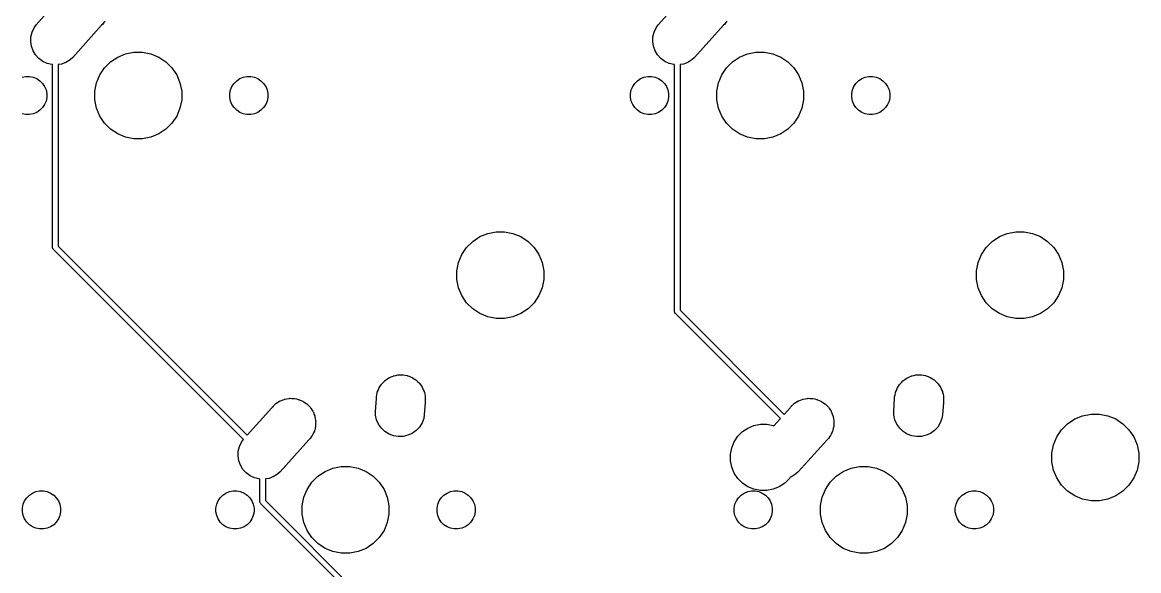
# Model space of a CAD drawing. Extents: x -662 to -203, y -195 to -58.
# Drawn here: x -254.3 to -203, y -110 to -84.8 of the extents above; entities that cross this region are included whole.
import ezdxf

# ---------------------------------------------------------------- set-up
doc = ezdxf.new("R2010")
doc.units = 0
doc.layers.add('BLACK', color=7, linetype='CONTINUOUS')

msp = doc.modelspace()

# ---------------------------------------------------------------- linework, layer by layer
at = {"layer": 'BLACK', "linetype": 'CONTINUOUS'}
for p, q in [((-225.125, -84.9005), (-223.831, -83.459)), ((-253.7, -84.9005), (-252.952, -84.0677)), ((-253.892, -85.2352), (-253.798, -85.0344)), ((-253.798, -85.0344), (-253.7, -84.9005)), ((-250.698, -84.9246), (-252.025, -86.4032)), ((-250.641, -84.8678), (-250.698, -84.9246)), ((-250.594, -84.7964), (-250.641, -84.8678)), ((-250.543, -84.727), (-250.594, -84.7964)), ((-225.317, -85.2352), (-225.223, -85.0344)), ((-225.223, -85.0344), (-225.125, -84.9005)), ((-222.123, -84.9246), (-223.45, -86.4032)), ((-222.066, -84.8678), (-222.123, -84.9246)), ((-222.019, -84.7964), (-222.066, -84.8678)), ((-221.968, -84.727), (-222.019, -84.7964)), ((-253.954, -85.6718), (-253.944, -85.4504)), ((-253.944, -85.4504), (-253.892, -85.2352)), ((-225.379, -85.6718), (-225.369, -85.4504)), ((-225.369, -85.4504), (-225.317, -85.2352)), ((-253.92, -85.8909), (-253.954, -85.6718)), ((-253.845, -86.0991), (-253.92, -85.8909)), ((-253.73, -86.2886), (-253.845, -86.0991)), ((-249.597, -86.2334), (-249.212, -86.1568)), ((-249.212, -86.1568), (-248.819, -86.1568)), ((-248.819, -86.1568), (-248.434, -86.2334)), ((-225.345, -85.8909), (-225.379, -85.6718)), ((-225.27, -86.0991), (-225.345, -85.8909)), ((-225.155, -86.2886), (-225.27, -86.0991)), ((-221.022, -86.2334), (-220.637, -86.1568)), ((-220.637, -86.1568), (-220.244, -86.1568)), ((-220.244, -86.1568), (-219.859, -86.2334)), ((-253.58, -86.4521), (-253.73, -86.2886)), ((-253.402, -86.5832), (-253.58, -86.4521)), ((-253.201, -86.677), (-253.402, -86.5832)), ((-252.986, -86.7297), (-253.201, -86.677)), ((-252.337, -86.6302), (-252.545, -86.7059)), ((-252.147, -86.5153), (-252.337, -86.6302)), ((-252.025, -86.4032), (-252.147, -86.5153)), ((-250.564, -86.8797), (-250.286, -86.6019)), ((-250.286, -86.6019), (-249.96, -86.3837)), ((-249.96, -86.3837), (-249.597, -86.2334)), ((-248.434, -86.2334), (-248.071, -86.3837)), ((-248.071, -86.3837), (-247.744, -86.6019)), ((-247.744, -86.6019), (-247.466, -86.8797)), ((-225.005, -86.4521), (-225.155, -86.2886)), ((-224.827, -86.5832), (-225.005, -86.4521)), ((-224.626, -86.677), (-224.827, -86.5832)), ((-224.411, -86.7297), (-224.626, -86.677)), ((-223.762, -86.6302), (-223.97, -86.7059)), ((-223.572, -86.5153), (-223.762, -86.6302)), ((-223.45, -86.4032), (-223.572, -86.5153)), ((-221.989, -86.8797), (-221.711, -86.6019)), ((-221.711, -86.6019), (-221.385, -86.3837)), ((-221.385, -86.3837), (-221.022, -86.2334)), ((-219.859, -86.2334), (-219.496, -86.3837)), ((-219.496, -86.3837), (-219.169, -86.6019)), ((-219.169, -86.6019), (-218.891, -86.8797)), ((-252.952, -86.7312), (-252.986, -86.7297)), ((-252.952, -95.1295), (-252.952, -86.7312)), ((-252.545, -86.7059), (-252.698, -86.7294)), ((-252.698, -86.7294), (-252.698, -95.0831)), ((-250.782, -87.2062), (-250.564, -86.8797)), ((-247.466, -86.8797), (-247.248, -87.2062)), ((-224.377, -86.7312), (-224.411, -86.7297)), ((-224.377, -98.0732), (-224.377, -86.7312)), ((-223.97, -86.7059), (-224.123, -86.7294)), ((-224.123, -86.7294), (-224.123, -98.0269)), ((-222.207, -87.2062), (-221.989, -86.8797)), ((-218.891, -86.8797), (-218.673, -87.2062)), ((-254.35, -87.3093), (-254.181, -87.2757)), ((-254.181, -87.2757), (-254.009, -87.2757)), ((-254.009, -87.2757), (-253.84, -87.3093)), ((-253.84, -87.3093), (-253.681, -87.3753)), ((-253.681, -87.3753), (-253.537, -87.471)), ((-253.537, -87.471), (-253.416, -87.5929)), ((-253.416, -87.5929), (-253.32, -87.7362)), ((-251.009, -87.9543), (-250.933, -87.5691)), ((-250.933, -87.5691), (-250.782, -87.2062)), ((-247.248, -87.2062), (-247.098, -87.5691)), ((-247.098, -87.5691), (-247.021, -87.9543)), ((-244.711, -87.7362), (-244.615, -87.5929)), ((-244.615, -87.5929), (-244.493, -87.471)), ((-244.493, -87.471), (-244.35, -87.3753)), ((-244.35, -87.3753), (-244.19, -87.3093)), ((-244.19, -87.3093), (-244.021, -87.2757)), ((-244.021, -87.2757), (-243.849, -87.2757)), ((-243.849, -87.2757), (-243.68, -87.3093)), ((-243.68, -87.3093), (-243.521, -87.3753)), ((-243.521, -87.3753), (-243.377, -87.471)), ((-243.377, -87.471), (-243.256, -87.5929)), ((-243.256, -87.5929), (-243.16, -87.7362)), ((-226.296, -87.7362), (-226.2, -87.5929)), ((-226.2, -87.5929), (-226.078, -87.471)), ((-226.078, -87.471), (-225.935, -87.3753)), ((-225.935, -87.3753), (-225.775, -87.3093)), ((-225.775, -87.3093), (-225.606, -87.2757)), ((-225.606, -87.2757), (-225.434, -87.2757)), ((-225.434, -87.2757), (-225.265, -87.3093)), ((-225.265, -87.3093), (-225.106, -87.3753)), ((-225.106, -87.3753), (-224.962, -87.471)), ((-224.962, -87.471), (-224.841, -87.5929)), ((-224.841, -87.5929), (-224.745, -87.7362)), ((-222.434, -87.9543), (-222.358, -87.5691)), ((-222.358, -87.5691), (-222.207, -87.2062)), ((-218.673, -87.2062), (-218.523, -87.5691)), ((-218.523, -87.5691), (-218.446, -87.9543)), ((-216.136, -87.7362), (-216.04, -87.5929)), ((-216.04, -87.5929), (-215.918, -87.471)), ((-215.918, -87.471), (-215.775, -87.3753)), ((-215.775, -87.3753), (-215.615, -87.3093)), ((-215.615, -87.3093), (-215.446, -87.2757)), ((-215.446, -87.2757), (-215.274, -87.2757)), ((-215.274, -87.2757), (-215.105, -87.3093)), ((-215.105, -87.3093), (-214.946, -87.3753)), ((-214.946, -87.3753), (-214.802, -87.471)), ((-214.802, -87.471), (-214.681, -87.5929)), ((-214.681, -87.5929), (-214.585, -87.7362)), ((-253.32, -87.7362), (-253.254, -87.8955)), ((-253.254, -87.8955), (-253.22, -88.0645)), ((-253.22, -88.0645), (-253.22, -88.2369)), ((-251.009, -88.3471), (-251.009, -87.9543)), ((-247.021, -87.9543), (-247.021, -88.3471)), ((-244.81, -88.0645), (-244.777, -87.8955)), ((-244.81, -88.2369), (-244.81, -88.0645)), ((-244.777, -87.8955), (-244.711, -87.7362)), ((-243.16, -87.7362), (-243.094, -87.8955)), ((-243.094, -87.8955), (-243.06, -88.0645)), ((-243.06, -88.0645), (-243.06, -88.2369)), ((-226.395, -88.0645), (-226.362, -87.8955)), ((-226.395, -88.2369), (-226.395, -88.0645)), ((-226.362, -87.8955), (-226.296, -87.7362)), ((-224.745, -87.7362), (-224.679, -87.8955)), ((-224.679, -87.8955), (-224.645, -88.0645)), ((-224.645, -88.0645), (-224.645, -88.2369)), ((-222.434, -88.3471), (-222.434, -87.9543)), ((-218.446, -87.9543), (-218.446, -88.3471)), ((-216.235, -88.0645), (-216.202, -87.8955)), ((-216.235, -88.2369), (-216.235, -88.0645)), ((-216.202, -87.8955), (-216.136, -87.7362)), ((-214.585, -87.7362), (-214.519, -87.8955)), ((-214.519, -87.8955), (-214.485, -88.0645)), ((-214.485, -88.0645), (-214.485, -88.2369)), ((-253.416, -88.7085), (-253.537, -88.8304)), ((-253.32, -88.5652), (-253.416, -88.7085)), ((-253.254, -88.4059), (-253.32, -88.5652)), ((-253.22, -88.2369), (-253.254, -88.4059)), ((-250.933, -88.7323), (-251.009, -88.3471)), ((-250.782, -89.0952), (-250.933, -88.7323)), ((-247.098, -88.7323), (-247.248, -89.0952)), ((-247.021, -88.3471), (-247.098, -88.7323)), ((-244.777, -88.4059), (-244.81, -88.2369)), ((-244.711, -88.5652), (-244.777, -88.4059)), ((-244.615, -88.7085), (-244.711, -88.5652)), ((-244.493, -88.8304), (-244.615, -88.7085)), ((-243.256, -88.7085), (-243.377, -88.8304)), ((-243.16, -88.5652), (-243.256, -88.7085)), ((-243.094, -88.4059), (-243.16, -88.5652)), ((-243.06, -88.2369), (-243.094, -88.4059)), ((-226.362, -88.4059), (-226.395, -88.2369)), ((-226.296, -88.5652), (-226.362, -88.4059)), ((-226.2, -88.7085), (-226.296, -88.5652)), ((-226.078, -88.8304), (-226.2, -88.7085)), ((-224.841, -88.7085), (-224.962, -88.8304)), ((-224.745, -88.5652), (-224.841, -88.7085)), ((-224.679, -88.4059), (-224.745, -88.5652)), ((-224.645, -88.2369), (-224.679, -88.4059)), ((-222.358, -88.7323), (-222.434, -88.3471)), ((-222.207, -89.0952), (-222.358, -88.7323)), ((-218.523, -88.7323), (-218.673, -89.0952)), ((-218.446, -88.3471), (-218.523, -88.7323)), ((-216.202, -88.4059), (-216.235, -88.2369)), ((-216.136, -88.5652), (-216.202, -88.4059)), ((-216.04, -88.7085), (-216.136, -88.5652)), ((-215.918, -88.8304), (-216.04, -88.7085)), ((-214.681, -88.7085), (-214.802, -88.8304)), ((-214.585, -88.5652), (-214.681, -88.7085)), ((-214.519, -88.4059), (-214.585, -88.5652)), ((-214.485, -88.2369), (-214.519, -88.4059)), ((-254.181, -89.0257), (-254.35, -88.9921)), ((-254.009, -89.0257), (-254.181, -89.0257)), ((-253.84, -88.9921), (-254.009, -89.0257)), ((-253.681, -88.9261), (-253.84, -88.9921)), ((-253.537, -88.8304), (-253.681, -88.9261)), ((-250.564, -89.4217), (-250.782, -89.0952)), ((-247.248, -89.0952), (-247.466, -89.4217)), ((-244.35, -88.9261), (-244.493, -88.8304)), ((-244.19, -88.9921), (-244.35, -88.9261)), ((-244.021, -89.0257), (-244.19, -88.9921)), ((-243.849, -89.0257), (-244.021, -89.0257)), ((-243.68, -88.9921), (-243.849, -89.0257)), ((-243.521, -88.9261), (-243.68, -88.9921)), ((-243.377, -88.8304), (-243.521, -88.9261)), ((-225.935, -88.9261), (-226.078, -88.8304)), ((-225.775, -88.9921), (-225.935, -88.9261)), ((-225.606, -89.0257), (-225.775, -88.9921)), ((-225.434, -89.0257), (-225.606, -89.0257)), ((-225.265, -88.9921), (-225.434, -89.0257)), ((-225.106, -88.9261), (-225.265, -88.9921)), ((-224.962, -88.8304), (-225.106, -88.9261)), ((-221.989, -89.4217), (-222.207, -89.0952)), ((-218.673, -89.0952), (-218.891, -89.4217)), ((-215.775, -88.9261), (-215.918, -88.8304)), ((-215.615, -88.9921), (-215.775, -88.9261)), ((-215.446, -89.0257), (-215.615, -88.9921)), ((-215.274, -89.0257), (-215.446, -89.0257)), ((-215.105, -88.9921), (-215.274, -89.0257)), ((-214.946, -88.9261), (-215.105, -88.9921)), ((-214.802, -88.8304), (-214.946, -88.9261)), ((-250.286, -89.6995), (-250.564, -89.4217)), ((-249.96, -89.9177), (-250.286, -89.6995)), ((-247.744, -89.6995), (-248.071, -89.9177)), ((-247.466, -89.4217), (-247.744, -89.6995)), ((-221.711, -89.6995), (-221.989, -89.4217)), ((-221.385, -89.9177), (-221.711, -89.6995)), ((-219.169, -89.6995), (-219.496, -89.9177)), ((-218.891, -89.4217), (-219.169, -89.6995)), ((-249.597, -90.068), (-249.96, -89.9177)), ((-249.212, -90.1446), (-249.597, -90.068)), ((-248.819, -90.1446), (-249.212, -90.1446)), ((-248.434, -90.068), (-248.819, -90.1446)), ((-248.071, -89.9177), (-248.434, -90.068)), ((-221.022, -90.068), (-221.385, -89.9177)), ((-220.637, -90.1446), (-221.022, -90.068)), ((-220.244, -90.1446), (-220.637, -90.1446)), ((-219.859, -90.068), (-220.244, -90.1446)), ((-219.496, -89.9177), (-219.859, -90.068)), ((-233.927, -95.1347), (-233.649, -94.8569)), ((-233.649, -94.8569), (-233.323, -94.6387)), ((-233.323, -94.6387), (-232.96, -94.4884)), ((-232.96, -94.4884), (-232.575, -94.4118)), ((-232.575, -94.4118), (-232.182, -94.4118)), ((-232.182, -94.4118), (-231.797, -94.4884)), ((-231.797, -94.4884), (-231.434, -94.6387)), ((-231.434, -94.6387), (-231.107, -94.8569)), ((-231.107, -94.8569), (-230.829, -95.1347)), ((-210.051, -95.1347), (-209.773, -94.8569)), ((-209.773, -94.8569), (-209.447, -94.6387)), ((-209.447, -94.6387), (-209.084, -94.4884)), ((-209.084, -94.4884), (-208.699, -94.4118)), ((-208.699, -94.4118), (-208.306, -94.4118)), ((-208.306, -94.4118), (-207.921, -94.4884)), ((-207.921, -94.4884), (-207.558, -94.6387)), ((-207.558, -94.6387), (-207.231, -94.8569)), ((-207.231, -94.8569), (-206.953, -95.1347)), ((-252.953, -95.1357), (-252.952, -95.1295)), ((-252.95, -95.1606), (-252.953, -95.1357)), ((-252.943, -95.1845), (-252.95, -95.1606)), ((-252.934, -95.2011), (-252.943, -95.1845)), ((-252.931, -95.2066), (-252.934, -95.2011)), ((-252.915, -95.2259), (-252.931, -95.2066)), ((-252.911, -95.2299), (-252.915, -95.2259)), ((-244.181, -103.959), (-252.911, -95.2299)), ((-252.698, -95.0831), (-244.012, -103.769)), ((-234.145, -95.4612), (-233.927, -95.1347)), ((-230.829, -95.1347), (-230.611, -95.4612)), ((-210.269, -95.4612), (-210.051, -95.1347)), ((-206.953, -95.1347), (-206.735, -95.4612)), ((-234.372, -96.2093), (-234.296, -95.8241)), ((-234.296, -95.8241), (-234.145, -95.4612)), ((-230.611, -95.4612), (-230.461, -95.8241)), ((-230.461, -95.8241), (-230.384, -96.2093)), ((-210.496, -96.2093), (-210.42, -95.8241)), ((-210.42, -95.8241), (-210.269, -95.4612)), ((-206.735, -95.4612), (-206.585, -95.8241)), ((-206.585, -95.8241), (-206.508, -96.2093)), ((-234.372, -96.6021), (-234.372, -96.2093)), ((-230.384, -96.2093), (-230.384, -96.6021)), ((-210.496, -96.6021), (-210.496, -96.2093)), ((-206.508, -96.2093), (-206.508, -96.6021)), ((-234.296, -96.9873), (-234.372, -96.6021)), ((-230.384, -96.6021), (-230.461, -96.9873)), ((-210.42, -96.9873), (-210.496, -96.6021)), ((-206.508, -96.6021), (-206.585, -96.9873)), ((-234.145, -97.3502), (-234.296, -96.9873)), ((-233.927, -97.6767), (-234.145, -97.3502)), ((-230.611, -97.3502), (-230.829, -97.6767)), ((-230.461, -96.9873), (-230.611, -97.3502)), ((-210.269, -97.3502), (-210.42, -96.9873)), ((-210.051, -97.6767), (-210.269, -97.3502)), ((-206.735, -97.3502), (-206.953, -97.6767)), ((-206.585, -96.9873), (-206.735, -97.3502)), ((-233.649, -97.9545), (-233.927, -97.6767)), ((-233.323, -98.1727), (-233.649, -97.9545)), ((-231.107, -97.9545), (-231.434, -98.1727)), ((-230.829, -97.6767), (-231.107, -97.9545)), ((-209.773, -97.9545), (-210.051, -97.6767)), ((-209.447, -98.1727), (-209.773, -97.9545)), ((-207.231, -97.9545), (-207.558, -98.1727)), ((-206.953, -97.6767), (-207.231, -97.9545)), ((-232.96, -98.323), (-233.323, -98.1727)), ((-232.575, -98.3996), (-232.96, -98.323)), ((-232.182, -98.3996), (-232.575, -98.3996)), ((-231.797, -98.323), (-232.182, -98.3996)), ((-231.434, -98.1727), (-231.797, -98.323)), ((-224.378, -98.0795), (-224.377, -98.0732)), ((-224.375, -98.1044), (-224.378, -98.0795)), ((-224.368, -98.1283), (-224.375, -98.1044)), ((-224.357, -98.15), (-224.368, -98.1283)), ((-224.356, -98.1504), (-224.357, -98.15)), ((-224.34, -98.1697), (-224.356, -98.1504)), ((-224.336, -98.1737), (-224.34, -98.1697)), ((-219.509, -103), (-224.336, -98.1737)), ((-224.123, -98.0269), (-219.339, -102.811)), ((-209.084, -98.323), (-209.447, -98.1727)), ((-208.699, -98.3996), (-209.084, -98.323)), ((-208.306, -98.3996), (-208.699, -98.3996)), ((-207.921, -98.323), (-208.306, -98.3996)), ((-207.558, -98.1727), (-207.921, -98.323)), ((-237.396, -101.088), (-237.31, -101.049)), ((-237.31, -101.049), (-237.294, -101.045)), ((-237.294, -101.045), (-237.278, -101.039)), ((-237.278, -101.039), (-237.186, -101.021)), ((-237.186, -101.021), (-237.094, -100.999)), ((-237.094, -100.999), (-237.077, -100.999)), ((-237.077, -100.999), (-237.061, -100.996)), ((-237.061, -100.996), (-236.967, -100.996)), ((-236.967, -100.996), (-236.872, -100.993)), ((-236.872, -100.993), (-236.856, -100.996)), ((-236.856, -100.996), (-236.839, -100.996)), ((-236.839, -100.996), (-236.747, -101.014)), ((-236.747, -101.014), (-236.654, -101.03)), ((-236.654, -101.03), (-236.638, -101.036)), ((-236.638, -101.036), (-236.622, -101.039)), ((-236.622, -101.039), (-236.535, -101.075)), ((-213.583, -101.088), (-213.497, -101.049)), ((-213.497, -101.049), (-213.481, -101.045)), ((-213.481, -101.045), (-213.466, -101.039)), ((-213.466, -101.039), (-213.373, -101.021)), ((-213.373, -101.021), (-213.281, -100.999)), ((-213.281, -100.999), (-213.265, -100.999)), ((-213.265, -100.999), (-213.249, -100.996)), ((-213.249, -100.996), (-213.154, -100.996)), ((-213.154, -100.996), (-213.06, -100.993)), ((-213.06, -100.993), (-213.044, -100.996)), ((-213.044, -100.996), (-213.027, -100.996)), ((-213.027, -100.996), (-212.934, -101.014)), ((-212.934, -101.014), (-212.841, -101.03)), ((-212.841, -101.03), (-212.826, -101.036)), ((-212.826, -101.036), (-212.81, -101.039)), ((-212.81, -101.039), (-212.722, -101.075)), ((-237.947, -101.588), (-237.895, -101.509)), ((-237.895, -101.509), (-237.845, -101.429)), ((-237.845, -101.429), (-237.833, -101.417)), ((-237.833, -101.417), (-237.824, -101.404)), ((-237.824, -101.404), (-237.757, -101.337)), ((-237.757, -101.337), (-237.693, -101.268)), ((-237.693, -101.268), (-237.679, -101.259)), ((-237.679, -101.259), (-237.667, -101.247)), ((-237.667, -101.247), (-237.589, -101.194)), ((-237.589, -101.194), (-237.512, -101.14)), ((-237.512, -101.14), (-237.497, -101.133)), ((-237.497, -101.133), (-237.483, -101.124)), ((-237.483, -101.124), (-237.396, -101.088)), ((-236.535, -101.075), (-236.447, -101.109)), ((-236.447, -101.109), (-236.433, -101.117)), ((-236.433, -101.117), (-236.417, -101.124)), ((-236.417, -101.124), (-236.339, -101.176)), ((-236.339, -101.176), (-236.259, -101.226)), ((-236.259, -101.226), (-236.247, -101.238)), ((-236.247, -101.238), (-236.233, -101.247)), ((-236.233, -101.247), (-236.166, -101.314)), ((-236.166, -101.314), (-236.098, -101.378)), ((-236.098, -101.378), (-236.088, -101.392)), ((-236.088, -101.392), (-236.076, -101.404)), ((-236.076, -101.404), (-236.024, -101.482)), ((-236.024, -101.482), (-235.969, -101.559)), ((-235.969, -101.559), (-235.963, -101.574)), ((-214.135, -101.588), (-214.082, -101.509)), ((-214.082, -101.509), (-214.032, -101.429)), ((-214.032, -101.429), (-214.021, -101.417)), ((-214.021, -101.417), (-214.012, -101.404)), ((-214.012, -101.404), (-213.945, -101.337)), ((-213.945, -101.337), (-213.88, -101.268)), ((-213.88, -101.268), (-213.867, -101.259)), ((-213.867, -101.259), (-213.855, -101.247)), ((-213.855, -101.247), (-213.776, -101.194)), ((-213.776, -101.194), (-213.7, -101.14)), ((-213.7, -101.14), (-213.684, -101.133)), ((-213.684, -101.133), (-213.671, -101.124)), ((-213.671, -101.124), (-213.583, -101.088)), ((-212.722, -101.075), (-212.634, -101.109)), ((-212.634, -101.109), (-212.62, -101.117)), ((-212.62, -101.117), (-212.605, -101.124)), ((-212.605, -101.124), (-212.526, -101.176)), ((-212.526, -101.176), (-212.447, -101.226)), ((-212.447, -101.226), (-212.434, -101.238)), ((-212.434, -101.238), (-212.421, -101.247)), ((-212.421, -101.247), (-212.354, -101.314)), ((-212.354, -101.314), (-212.285, -101.378)), ((-212.285, -101.378), (-212.276, -101.392)), ((-212.276, -101.392), (-212.264, -101.404)), ((-212.264, -101.404), (-212.212, -101.482)), ((-212.212, -101.482), (-212.157, -101.559)), ((-212.157, -101.559), (-212.15, -101.574)), ((-242.185, -102.092), (-242.101, -102.076)), ((-242.101, -102.076), (-242.076, -102.076)), ((-242.076, -102.076), (-242.051, -102.072)), ((-242.051, -102.072), (-241.965, -102.076)), ((-241.965, -102.076), (-241.879, -102.076)), ((-241.879, -102.076), (-241.855, -102.081)), ((-238.075, -102.01), (-238.057, -101.917)), ((-238.075, -102.082), (-238.075, -102.01)), ((-238.057, -101.917), (-238.041, -101.824)), ((-238.041, -101.824), (-238.035, -101.809)), ((-238.035, -101.809), (-238.032, -101.793)), ((-238.032, -101.793), (-237.996, -101.705)), ((-237.996, -101.705), (-237.962, -101.617)), ((-237.962, -101.617), (-237.954, -101.603)), ((-237.954, -101.603), (-237.947, -101.588)), ((-235.963, -101.574), (-235.953, -101.588)), ((-235.953, -101.588), (-235.917, -101.675)), ((-235.917, -101.675), (-235.879, -101.761)), ((-235.879, -101.761), (-235.875, -101.777)), ((-235.875, -101.777), (-235.868, -101.793)), ((-235.868, -101.793), (-235.85, -101.885)), ((-235.85, -101.885), (-235.829, -101.977)), ((-235.829, -101.977), (-235.828, -101.994)), ((-235.828, -101.994), (-235.825, -102.01)), ((-235.825, -102.01), (-235.825, -102.104)), ((-218.373, -102.092), (-218.289, -102.076)), ((-218.289, -102.076), (-218.264, -102.076)), ((-218.264, -102.076), (-218.239, -102.072)), ((-218.239, -102.072), (-218.153, -102.076)), ((-218.153, -102.076), (-218.067, -102.076)), ((-218.067, -102.076), (-218.042, -102.081)), ((-214.263, -102.01), (-214.244, -101.917)), ((-214.263, -102.082), (-214.263, -102.01)), ((-214.244, -101.917), (-214.229, -101.824)), ((-214.229, -101.824), (-214.223, -101.809)), ((-214.223, -101.809), (-214.22, -101.793)), ((-214.22, -101.793), (-214.183, -101.705)), ((-214.183, -101.705), (-214.15, -101.617)), ((-214.15, -101.617), (-214.141, -101.603)), ((-214.141, -101.603), (-214.135, -101.588)), ((-212.15, -101.574), (-212.141, -101.588)), ((-212.141, -101.588), (-212.105, -101.675)), ((-212.105, -101.675), (-212.066, -101.761)), ((-212.066, -101.761), (-212.062, -101.777)), ((-212.062, -101.777), (-212.056, -101.793)), ((-212.056, -101.793), (-212.038, -101.885)), ((-212.038, -101.885), (-212.016, -101.977)), ((-212.016, -101.977), (-212.016, -101.994)), ((-212.016, -101.994), (-212.013, -102.01)), ((-212.013, -102.01), (-212.013, -102.104)), ((-244.012, -103.769), (-242.881, -102.509)), ((-242.881, -102.509), (-242.864, -102.484)), ((-242.864, -102.484), (-242.807, -102.427)), ((-242.807, -102.427), (-242.791, -102.408)), ((-242.791, -102.408), (-242.768, -102.388)), ((-242.768, -102.388), (-242.707, -102.327)), ((-242.707, -102.327), (-242.687, -102.313)), ((-242.687, -102.313), (-242.668, -102.296)), ((-242.668, -102.296), (-242.595, -102.252)), ((-242.595, -102.252), (-242.523, -102.204)), ((-242.523, -102.204), (-242.5, -102.194)), ((-242.5, -102.194), (-242.479, -102.181)), ((-242.479, -102.181), (-242.398, -102.152)), ((-242.398, -102.152), (-242.318, -102.119)), ((-242.318, -102.119), (-242.294, -102.114)), ((-242.294, -102.114), (-242.27, -102.106)), ((-242.27, -102.106), (-242.185, -102.092)), ((-241.855, -102.081), (-241.83, -102.082)), ((-241.83, -102.082), (-241.746, -102.102)), ((-241.746, -102.102), (-241.662, -102.119)), ((-241.662, -102.119), (-241.639, -102.128)), ((-241.639, -102.128), (-241.615, -102.134)), ((-241.615, -102.134), (-241.537, -102.171)), ((-241.537, -102.171), (-241.457, -102.204)), ((-241.457, -102.204), (-241.437, -102.218)), ((-241.437, -102.218), (-241.414, -102.228)), ((-241.414, -102.228), (-241.345, -102.279)), ((-241.345, -102.279), (-241.273, -102.327)), ((-241.273, -102.327), (-241.255, -102.345)), ((-241.255, -102.345), (-241.235, -102.359)), ((-241.235, -102.359), (-241.177, -102.423)), ((-241.177, -102.423), (-241.116, -102.484)), ((-241.116, -102.484), (-241.103, -102.504)), ((-241.103, -102.504), (-241.086, -102.523)), ((-241.086, -102.523), (-241.041, -102.596)), ((-238.116, -102.678), (-238.075, -102.082)), ((-235.833, -102.27), (-235.872, -102.833)), ((-235.825, -102.232), (-235.833, -102.27)), ((-235.825, -102.104), (-235.824, -102.143)), ((-235.824, -102.143), (-235.825, -102.159)), ((-235.825, -102.159), (-235.825, -102.232)), ((-219.339, -102.811), (-219.069, -102.509)), ((-219.069, -102.509), (-219.052, -102.484)), ((-219.052, -102.484), (-218.995, -102.427)), ((-218.995, -102.427), (-218.978, -102.408)), ((-218.978, -102.408), (-218.956, -102.388)), ((-218.956, -102.388), (-218.895, -102.327)), ((-218.895, -102.327), (-218.874, -102.313)), ((-218.874, -102.313), (-218.856, -102.296)), ((-218.856, -102.296), (-218.782, -102.252)), ((-218.782, -102.252), (-218.711, -102.204)), ((-218.711, -102.204), (-218.688, -102.194)), ((-218.688, -102.194), (-218.666, -102.181)), ((-218.666, -102.181), (-218.585, -102.152)), ((-218.585, -102.152), (-218.506, -102.119)), ((-218.506, -102.119), (-218.481, -102.114)), ((-218.481, -102.114), (-218.458, -102.106)), ((-218.458, -102.106), (-218.373, -102.092)), ((-218.042, -102.081), (-218.017, -102.082)), ((-218.017, -102.082), (-217.934, -102.102)), ((-217.934, -102.102), (-217.85, -102.119)), ((-217.85, -102.119), (-217.827, -102.128)), ((-217.827, -102.128), (-217.802, -102.134)), ((-217.802, -102.134), (-217.724, -102.171)), ((-217.724, -102.171), (-217.645, -102.204)), ((-217.645, -102.204), (-217.624, -102.218)), ((-217.624, -102.218), (-217.601, -102.228)), ((-217.601, -102.228), (-217.532, -102.279)), ((-217.532, -102.279), (-217.461, -102.327)), ((-217.461, -102.327), (-217.443, -102.345)), ((-217.443, -102.345), (-217.423, -102.359)), ((-217.423, -102.359), (-217.365, -102.423)), ((-217.365, -102.423), (-217.304, -102.484)), ((-217.304, -102.484), (-217.29, -102.504)), ((-217.29, -102.504), (-217.273, -102.523)), ((-217.273, -102.523), (-217.229, -102.596)), ((-214.304, -102.678), (-214.263, -102.082)), ((-212.02, -102.27), (-212.059, -102.833)), ((-212.013, -102.232), (-212.02, -102.27)), ((-212.013, -102.104), (-212.012, -102.143)), ((-212.012, -102.143), (-212.013, -102.159)), ((-212.013, -102.159), (-212.013, -102.232)), ((-241.041, -102.596), (-240.993, -102.668)), ((-240.993, -102.668), (-240.984, -102.691)), ((-240.984, -102.691), (-240.971, -102.712)), ((-240.971, -102.712), (-240.941, -102.793)), ((-240.941, -102.793), (-240.908, -102.873)), ((-240.908, -102.873), (-240.904, -102.897)), ((-240.904, -102.897), (-240.895, -102.921)), ((-240.895, -102.921), (-240.882, -103.006)), ((-240.882, -103.006), (-240.865, -103.09)), ((-240.865, -103.09), (-240.865, -103.115)), ((-238.112, -102.844), (-238.116, -102.678)), ((-238.062, -103.06), (-238.112, -102.844)), ((-237.971, -103.263), (-238.062, -103.06)), ((-235.899, -102.997), (-235.978, -103.204)), ((-235.872, -102.833), (-235.899, -102.997)), ((-219.809, -103.334), (-219.509, -103)), ((-217.229, -102.596), (-217.181, -102.668)), ((-217.181, -102.668), (-217.171, -102.691)), ((-217.171, -102.691), (-217.158, -102.712)), ((-217.158, -102.712), (-217.129, -102.793)), ((-217.129, -102.793), (-217.096, -102.873)), ((-217.096, -102.873), (-217.091, -102.897)), ((-217.091, -102.897), (-217.083, -102.921)), ((-217.083, -102.921), (-217.07, -103.006)), ((-217.07, -103.006), (-217.053, -103.09)), ((-217.053, -103.09), (-217.053, -103.115)), ((-214.299, -102.844), (-214.304, -102.678)), ((-214.249, -103.06), (-214.299, -102.844)), ((-214.159, -103.263), (-214.249, -103.06)), ((-212.087, -102.997), (-212.166, -103.204)), ((-212.059, -102.833), (-212.087, -102.997)), ((-206.313, -103.239), (-205.986, -103.021)), ((-205.986, -103.021), (-205.623, -102.87)), ((-205.623, -102.87), (-205.238, -102.794)), ((-205.238, -102.794), (-204.845, -102.794)), ((-204.845, -102.794), (-204.46, -102.87)), ((-204.46, -102.87), (-204.097, -103.021)), ((-204.097, -103.021), (-203.77, -103.239)), ((-240.924, -103.576), (-240.96, -103.654)), ((-240.918, -103.552), (-240.924, -103.576)), ((-240.908, -103.529), (-240.918, -103.552)), ((-240.892, -103.445), (-240.908, -103.529)), ((-240.871, -103.361), (-240.892, -103.445)), ((-240.87, -103.336), (-240.871, -103.361)), ((-240.865, -103.312), (-240.87, -103.336)), ((-240.865, -103.115), (-240.861, -103.14)), ((-240.861, -103.14), (-240.865, -103.226)), ((-240.865, -103.226), (-240.865, -103.312)), ((-237.843, -103.443), (-237.971, -103.263)), ((-237.681, -103.595), (-237.843, -103.443)), ((-237.494, -103.713), (-237.681, -103.595)), ((-236.248, -103.553), (-236.428, -103.682)), ((-236.096, -103.392), (-236.248, -103.553)), ((-235.978, -103.204), (-236.096, -103.392)), ((-221.465, -103.816), (-221.253, -103.604)), ((-221.253, -103.604), (-221.003, -103.437)), ((-221.003, -103.437), (-220.726, -103.322)), ((-220.726, -103.322), (-220.432, -103.264)), ((-220.432, -103.264), (-220.131, -103.264)), ((-220.131, -103.264), (-219.837, -103.322)), ((-219.837, -103.322), (-219.809, -103.334)), ((-217.111, -103.576), (-217.148, -103.654)), ((-217.106, -103.552), (-217.111, -103.576)), ((-217.096, -103.529), (-217.106, -103.552)), ((-217.079, -103.445), (-217.096, -103.529)), ((-217.059, -103.361), (-217.079, -103.445)), ((-217.058, -103.336), (-217.059, -103.361)), ((-217.053, -103.312), (-217.058, -103.336)), ((-217.053, -103.115), (-217.049, -103.14)), ((-217.049, -103.14), (-217.053, -103.226)), ((-217.053, -103.226), (-217.053, -103.312)), ((-214.03, -103.443), (-214.159, -103.263)), ((-213.869, -103.595), (-214.03, -103.443)), ((-213.681, -103.713), (-213.869, -103.595)), ((-212.435, -103.553), (-212.616, -103.682)), ((-212.283, -103.392), (-212.435, -103.553)), ((-212.166, -103.204), (-212.283, -103.392)), ((-206.808, -103.843), (-206.59, -103.517)), ((-206.59, -103.517), (-206.313, -103.239)), ((-203.77, -103.239), (-203.493, -103.517)), ((-203.493, -103.517), (-203.275, -103.843)), ((-244.367, -104.285), (-244.273, -104.084)), ((-244.273, -104.084), (-244.181, -103.959)), ((-241.173, -103.975), (-242.5, -105.453)), ((-241.116, -103.918), (-241.173, -103.975)), ((-241.069, -103.846), (-241.116, -103.918)), ((-241.018, -103.777), (-241.069, -103.846)), ((-241.007, -103.754), (-241.018, -103.777)), ((-240.993, -103.734), (-241.007, -103.754)), ((-240.96, -103.654), (-240.993, -103.734)), ((-237.287, -103.792), (-237.494, -103.713)), ((-237.068, -103.828), (-237.287, -103.792)), ((-236.847, -103.822), (-237.068, -103.828)), ((-236.631, -103.772), (-236.847, -103.822)), ((-236.428, -103.682), (-236.631, -103.772)), ((-221.747, -104.343), (-221.632, -104.066)), ((-221.632, -104.066), (-221.465, -103.816)), ((-217.361, -103.975), (-218.687, -105.453)), ((-217.304, -103.918), (-217.361, -103.975)), ((-217.256, -103.846), (-217.304, -103.918)), ((-217.205, -103.777), (-217.256, -103.846)), ((-217.195, -103.754), (-217.205, -103.777)), ((-217.181, -103.734), (-217.195, -103.754)), ((-217.148, -103.654), (-217.181, -103.734)), ((-213.474, -103.792), (-213.681, -103.713)), ((-213.256, -103.828), (-213.474, -103.792)), ((-213.034, -103.822), (-213.256, -103.828)), ((-212.818, -103.772), (-213.034, -103.822)), ((-212.616, -103.682), (-212.818, -103.772)), ((-206.959, -104.206), (-206.808, -103.843)), ((-203.275, -103.843), (-203.124, -104.206)), ((-244.429, -104.722), (-244.419, -104.5)), ((-244.419, -104.5), (-244.367, -104.285)), ((-221.806, -104.638), (-221.747, -104.343)), ((-221.806, -104.938), (-221.806, -104.638)), ((-207.035, -104.591), (-206.959, -104.206)), ((-207.035, -104.984), (-207.035, -104.591)), ((-203.124, -104.206), (-203.048, -104.591)), ((-203.048, -104.591), (-203.048, -104.984)), ((-244.395, -104.941), (-244.429, -104.722)), ((-244.32, -105.149), (-244.395, -104.941)), ((-244.205, -105.339), (-244.32, -105.149)), ((-221.747, -105.232), (-221.806, -104.938)), ((-206.959, -105.369), (-207.035, -104.984)), ((-203.048, -104.984), (-203.124, -105.369)), ((-244.055, -105.502), (-244.205, -105.339)), ((-243.877, -105.633), (-244.055, -105.502)), ((-243.676, -105.727), (-243.877, -105.633)), ((-242.622, -105.565), (-242.812, -105.68)), ((-242.5, -105.453), (-242.622, -105.565)), ((-241.039, -105.93), (-240.761, -105.652)), ((-240.761, -105.652), (-240.435, -105.434)), ((-240.435, -105.434), (-240.072, -105.283)), ((-240.072, -105.283), (-239.687, -105.207)), ((-239.687, -105.207), (-239.294, -105.207)), ((-239.294, -105.207), (-238.909, -105.283)), ((-238.909, -105.283), (-238.546, -105.434)), ((-238.546, -105.434), (-238.219, -105.652)), ((-238.219, -105.652), (-237.941, -105.93)), ((-221.632, -105.51), (-221.747, -105.232)), ((-221.465, -105.759), (-221.632, -105.51)), ((-218.81, -105.565), (-218.999, -105.68)), ((-218.687, -105.453), (-218.81, -105.565)), ((-217.227, -105.93), (-216.949, -105.652)), ((-216.949, -105.652), (-216.622, -105.434)), ((-216.622, -105.434), (-216.259, -105.283)), ((-216.259, -105.283), (-215.874, -105.207)), ((-215.874, -105.207), (-215.481, -105.207)), ((-215.481, -105.207), (-215.096, -105.283)), ((-215.096, -105.283), (-214.733, -105.434)), ((-214.733, -105.434), (-214.407, -105.652)), ((-214.407, -105.652), (-214.129, -105.93)), ((-206.808, -105.732), (-206.959, -105.369)), ((-203.124, -105.369), (-203.275, -105.732)), ((-243.461, -105.78), (-243.676, -105.727)), ((-243.427, -105.781), (-243.461, -105.78)), ((-243.427, -106.819), (-243.427, -105.781)), ((-243.02, -105.756), (-243.173, -105.779)), ((-243.173, -105.779), (-243.173, -106.773)), ((-242.812, -105.68), (-243.02, -105.756)), ((-241.257, -106.256), (-241.039, -105.93)), ((-237.941, -105.93), (-237.723, -106.256)), ((-221.253, -105.971), (-221.465, -105.759)), ((-221.003, -106.138), (-221.253, -105.971)), ((-220.726, -106.253), (-221.003, -106.138)), ((-219.56, -106.138), (-219.837, -106.253)), ((-219.31, -105.971), (-219.56, -106.138)), ((-219.098, -105.759), (-219.31, -105.971)), ((-219.06, -105.702), (-219.098, -105.759)), ((-218.999, -105.68), (-219.06, -105.702)), ((-217.445, -106.256), (-217.227, -105.93)), ((-214.129, -105.93), (-213.911, -106.256)), ((-206.59, -106.059), (-206.808, -105.732)), ((-206.313, -106.336), (-206.59, -106.059)), ((-203.493, -106.059), (-203.77, -106.336)), ((-203.275, -105.732), (-203.493, -106.059)), ((-254.236, -106.786), (-254.14, -106.643)), ((-254.14, -106.643), (-254.018, -106.521)), ((-254.018, -106.521), (-253.875, -106.425)), ((-253.875, -106.425), (-253.715, -106.359)), ((-253.715, -106.359), (-253.546, -106.326)), ((-253.546, -106.326), (-253.374, -106.326)), ((-253.374, -106.326), (-253.205, -106.359)), ((-253.205, -106.359), (-253.046, -106.425)), ((-253.046, -106.425), (-252.902, -106.521)), ((-252.902, -106.521), (-252.781, -106.643)), ((-252.781, -106.643), (-252.685, -106.786)), ((-245.346, -106.786), (-245.25, -106.643)), ((-245.25, -106.643), (-245.128, -106.521)), ((-245.128, -106.521), (-244.985, -106.425)), ((-244.985, -106.425), (-244.825, -106.359)), ((-244.825, -106.359), (-244.656, -106.326)), ((-244.656, -106.326), (-244.484, -106.326)), ((-244.484, -106.326), (-244.315, -106.359)), ((-244.315, -106.359), (-244.156, -106.425)), ((-244.156, -106.425), (-244.012, -106.521)), ((-244.012, -106.521), (-243.891, -106.643)), ((-243.891, -106.643), (-243.795, -106.786)), ((-241.484, -107.004), (-241.408, -106.619)), ((-241.408, -106.619), (-241.257, -106.256)), ((-237.723, -106.256), (-237.573, -106.619)), ((-237.573, -106.619), (-237.496, -107.004)), ((-235.186, -106.786), (-235.09, -106.643)), ((-235.09, -106.643), (-234.968, -106.521)), ((-234.968, -106.521), (-234.825, -106.425)), ((-234.825, -106.425), (-234.665, -106.359)), ((-234.665, -106.359), (-234.496, -106.326)), ((-234.496, -106.326), (-234.324, -106.326)), ((-234.324, -106.326), (-234.155, -106.359)), ((-234.155, -106.359), (-233.996, -106.425)), ((-233.996, -106.425), (-233.852, -106.521)), ((-233.852, -106.521), (-233.731, -106.643)), ((-233.731, -106.643), (-233.635, -106.786)), ((-221.533, -106.786), (-221.437, -106.643)), ((-221.437, -106.643), (-221.316, -106.521)), ((-221.316, -106.521), (-221.172, -106.425)), ((-221.172, -106.425), (-221.013, -106.359)), ((-221.013, -106.359), (-220.844, -106.326)), ((-220.844, -106.326), (-220.672, -106.326)), ((-220.432, -106.312), (-220.726, -106.253)), ((-220.672, -106.326), (-220.503, -106.359)), ((-220.503, -106.359), (-220.343, -106.425)), ((-220.131, -106.312), (-220.432, -106.312)), ((-220.343, -106.425), (-220.2, -106.521)), ((-220.2, -106.521), (-220.078, -106.643)), ((-219.837, -106.253), (-220.131, -106.312)), ((-220.078, -106.643), (-219.982, -106.786)), ((-217.672, -107.004), (-217.595, -106.619)), ((-217.595, -106.619), (-217.445, -106.256)), ((-213.911, -106.256), (-213.76, -106.619)), ((-213.76, -106.619), (-213.684, -107.004)), ((-211.373, -106.786), (-211.277, -106.643)), ((-211.277, -106.643), (-211.156, -106.521)), ((-211.156, -106.521), (-211.012, -106.425)), ((-211.012, -106.425), (-210.853, -106.359)), ((-210.853, -106.359), (-210.684, -106.326)), ((-210.684, -106.326), (-210.512, -106.326)), ((-210.512, -106.326), (-210.343, -106.359)), ((-210.343, -106.359), (-210.183, -106.425)), ((-210.183, -106.425), (-210.04, -106.521)), ((-210.04, -106.521), (-209.918, -106.643)), ((-209.918, -106.643), (-209.822, -106.786)), ((-205.986, -106.555), (-206.313, -106.336)), ((-205.623, -106.705), (-205.986, -106.555)), ((-204.097, -106.555), (-204.46, -106.705)), ((-203.77, -106.336), (-204.097, -106.555)), ((-254.335, -107.115), (-254.302, -106.945)), ((-254.335, -107.287), (-254.335, -107.115)), ((-254.302, -106.945), (-254.236, -106.786)), ((-252.685, -106.786), (-252.619, -106.945)), ((-252.619, -106.945), (-252.585, -107.115)), ((-252.585, -107.115), (-252.585, -107.287)), ((-245.445, -107.115), (-245.412, -106.945)), ((-245.445, -107.287), (-245.445, -107.115)), ((-245.412, -106.945), (-245.346, -106.786)), ((-243.795, -106.786), (-243.729, -106.945)), ((-243.729, -106.945), (-243.695, -107.115)), ((-243.695, -107.115), (-243.695, -107.287)), ((-243.428, -106.826), (-243.427, -106.819)), ((-243.425, -106.851), (-243.428, -106.826)), ((-243.418, -106.874), (-243.425, -106.851)), ((-243.406, -106.897), (-243.418, -106.874)), ((-243.418, -106.874), (-243.418, -106.874)), ((-243.39, -106.916), (-243.406, -106.897)), ((-243.386, -106.92), (-243.39, -106.916)), ((-227.411, -122.895), (-243.386, -106.92)), ((-243.173, -106.773), (-227.241, -122.705)), ((-241.484, -107.397), (-241.484, -107.004)), ((-237.496, -107.004), (-237.496, -107.397)), ((-235.285, -107.115), (-235.252, -106.945)), ((-235.285, -107.287), (-235.285, -107.115)), ((-235.252, -106.945), (-235.186, -106.786)), ((-233.635, -106.786), (-233.569, -106.945)), ((-233.569, -106.945), (-233.535, -107.115)), ((-233.535, -107.115), (-233.535, -107.287)), ((-221.633, -107.115), (-221.599, -106.945)), ((-221.633, -107.287), (-221.633, -107.115)), ((-221.599, -106.945), (-221.533, -106.786)), ((-219.982, -106.786), (-219.916, -106.945)), ((-219.916, -106.945), (-219.883, -107.115)), ((-219.883, -107.115), (-219.883, -107.287)), ((-217.672, -107.397), (-217.672, -107.004)), ((-213.684, -107.004), (-213.684, -107.397)), ((-211.473, -107.115), (-211.439, -106.945)), ((-211.473, -107.287), (-211.473, -107.115)), ((-211.439, -106.945), (-211.373, -106.786)), ((-209.822, -106.786), (-209.756, -106.945)), ((-209.756, -106.945), (-209.723, -107.115)), ((-209.723, -107.115), (-209.723, -107.287)), ((-205.238, -106.782), (-205.623, -106.705)), ((-204.845, -106.782), (-205.238, -106.782)), ((-204.46, -106.705), (-204.845, -106.782)), ((-254.302, -107.456), (-254.335, -107.287)), ((-254.236, -107.615), (-254.302, -107.456)), ((-254.14, -107.758), (-254.236, -107.615)), ((-252.685, -107.615), (-252.781, -107.758)), ((-252.619, -107.456), (-252.685, -107.615)), ((-252.585, -107.287), (-252.619, -107.456)), ((-245.412, -107.456), (-245.445, -107.287)), ((-245.346, -107.615), (-245.412, -107.456)), ((-245.25, -107.758), (-245.346, -107.615)), ((-243.795, -107.615), (-243.891, -107.758)), ((-243.729, -107.456), (-243.795, -107.615)), ((-243.695, -107.287), (-243.729, -107.456)), ((-241.408, -107.782), (-241.484, -107.397)), ((-237.496, -107.397), (-237.573, -107.782)), ((-235.252, -107.456), (-235.285, -107.287)), ((-235.186, -107.615), (-235.252, -107.456)), ((-235.09, -107.758), (-235.186, -107.615)), ((-233.635, -107.615), (-233.731, -107.758)), ((-233.569, -107.456), (-233.635, -107.615)), ((-233.535, -107.287), (-233.569, -107.456)), ((-221.599, -107.456), (-221.633, -107.287)), ((-221.533, -107.615), (-221.599, -107.456)), ((-221.437, -107.758), (-221.533, -107.615)), ((-219.982, -107.615), (-220.078, -107.758)), ((-219.916, -107.456), (-219.982, -107.615)), ((-219.883, -107.287), (-219.916, -107.456)), ((-217.595, -107.782), (-217.672, -107.397)), ((-213.684, -107.397), (-213.76, -107.782)), ((-211.439, -107.456), (-211.473, -107.287)), ((-211.373, -107.615), (-211.439, -107.456)), ((-211.277, -107.758), (-211.373, -107.615)), ((-209.822, -107.615), (-209.918, -107.758)), ((-209.756, -107.456), (-209.822, -107.615)), ((-209.723, -107.287), (-209.756, -107.456)), ((-254.018, -107.88), (-254.14, -107.758)), ((-253.875, -107.976), (-254.018, -107.88)), ((-253.715, -108.042), (-253.875, -107.976)), ((-253.546, -108.076), (-253.715, -108.042)), ((-253.374, -108.076), (-253.546, -108.076)), ((-253.205, -108.042), (-253.374, -108.076)), ((-253.046, -107.976), (-253.205, -108.042)), ((-252.902, -107.88), (-253.046, -107.976)), ((-252.781, -107.758), (-252.902, -107.88)), ((-245.128, -107.88), (-245.25, -107.758)), ((-244.985, -107.976), (-245.128, -107.88)), ((-244.825, -108.042), (-244.985, -107.976)), ((-244.656, -108.076), (-244.825, -108.042)), ((-244.484, -108.076), (-244.656, -108.076)), ((-244.315, -108.042), (-244.484, -108.076)), ((-244.156, -107.976), (-244.315, -108.042)), ((-244.012, -107.88), (-244.156, -107.976)), ((-243.891, -107.758), (-244.012, -107.88)), ((-241.257, -108.145), (-241.408, -107.782)), ((-241.039, -108.472), (-241.257, -108.145)), ((-237.723, -108.145), (-237.941, -108.472)), ((-237.573, -107.782), (-237.723, -108.145)), ((-234.968, -107.88), (-235.09, -107.758)), ((-234.825, -107.976), (-234.968, -107.88)), ((-234.665, -108.042), (-234.825, -107.976)), ((-234.496, -108.076), (-234.665, -108.042)), ((-234.324, -108.076), (-234.496, -108.076)), ((-234.155, -108.042), (-234.324, -108.076)), ((-233.996, -107.976), (-234.155, -108.042)), ((-233.852, -107.88), (-233.996, -107.976)), ((-233.731, -107.758), (-233.852, -107.88)), ((-221.316, -107.88), (-221.437, -107.758)), ((-221.172, -107.976), (-221.316, -107.88)), ((-221.013, -108.042), (-221.172, -107.976)), ((-220.844, -108.076), (-221.013, -108.042)), ((-220.672, -108.076), (-220.844, -108.076)), ((-220.503, -108.042), (-220.672, -108.076)), ((-220.343, -107.976), (-220.503, -108.042)), ((-220.2, -107.88), (-220.343, -107.976)), ((-220.078, -107.758), (-220.2, -107.88)), ((-217.445, -108.145), (-217.595, -107.782)), ((-217.227, -108.472), (-217.445, -108.145)), ((-213.911, -108.145), (-214.129, -108.472)), ((-213.76, -107.782), (-213.911, -108.145)), ((-211.156, -107.88), (-211.277, -107.758)), ((-211.012, -107.976), (-211.156, -107.88)), ((-210.853, -108.042), (-211.012, -107.976)), ((-210.684, -108.076), (-210.853, -108.042)), ((-210.512, -108.076), (-210.684, -108.076)), ((-210.343, -108.042), (-210.512, -108.076)), ((-210.183, -107.976), (-210.343, -108.042)), ((-210.04, -107.88), (-210.183, -107.976)), ((-209.918, -107.758), (-210.04, -107.88)), ((-240.761, -108.749), (-241.039, -108.472)), ((-237.941, -108.472), (-238.219, -108.749)), ((-216.949, -108.749), (-217.227, -108.472)), ((-214.129, -108.472), (-214.407, -108.749)), ((-240.435, -108.968), (-240.761, -108.749)), ((-240.072, -109.118), (-240.435, -108.968)), ((-239.687, -109.195), (-240.072, -109.118)), ((-239.294, -109.195), (-239.687, -109.195)), ((-238.909, -109.118), (-239.294, -109.195)), ((-238.546, -108.968), (-238.909, -109.118)), ((-238.219, -108.749), (-238.546, -108.968)), ((-216.622, -108.968), (-216.949, -108.749)), ((-216.259, -109.118), (-216.622, -108.968)), ((-215.874, -109.195), (-216.259, -109.118)), ((-215.481, -109.195), (-215.874, -109.195)), ((-215.096, -109.118), (-215.481, -109.195)), ((-214.733, -108.968), (-215.096, -109.118)), ((-214.407, -108.749), (-214.733, -108.968))]:
    msp.add_line(p, q, dxfattribs=at)

doc.saveas('drawing.dxf')
